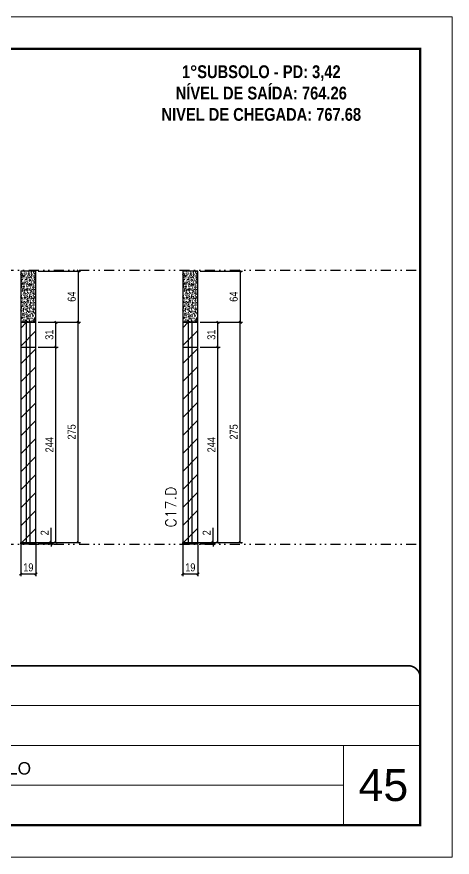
# Model space of a CAD drawing. Extents: x 2102 to 8383, y -13264 to 2718.
# Drawn here: x 3043 to 3587, y -10967 to -9917 of the extents above; entities that cross this region are included whole.
import ezdxf

# ---------------------------------------------------------------- set-up
doc = ezdxf.new("R2010")
doc.units = 0
for name, pattern in [('CONTINUO', [0]), ('DASHED', [0.75, 0.5, -0.25]), ('DIVIDE2', [0.625, 0.25, -0.125, 0, -0.125, 0, -0.125])]:
    doc.linetypes.add(name, pattern=pattern)
for name, color, linetype, lineweight in [('CARIMBO', 255, 'Continuous', 9), ('Folhas', 255, 'Continuous', 9), ('Hachura', 251, 'Continuous', 9), ('SARRAFO DE PRESSAO', 251, 'DASHED', 9), ('Texto Seção', 7, 'Continuous', 15)]:
    doc.layers.add(name, color=color, linetype=linetype, lineweight=lineweight)
for name, color, linetype in [('COTA', 241, 'Continuous'), ('NOMENCLATURA', 7, 'Continuous'), ('Nível', 160, 'Continuous'), ('Painéis', 200, 'Continuous'), ('SARR_2.2x7', 40, 'Continuous')]:
    doc.layers.add(name, color=color, linetype=linetype)
doc.styles.add('ARIAL', font='arial.ttf')
doc.styles.add('COTA TECNICA', font='techl___.ttf', dxfattribs={"height": 10})
doc.styles.add('COTA TECNICA-50', font='techl___.ttf', dxfattribs={"height": 10})
doc.styles.add('REGUA-120', font='ROMANS.shx', dxfattribs={"height": 15})
doc.styles.add('ROMANC', font='techb___.ttf', dxfattribs={"height": 2.5})
doc.dimstyles.new('COTA PAINEL-50', dxfattribs={"dimtxt": 10, "dimasz": 3, "dimexe": 3, "dimexo": 3, "dimgap": 3, "dimtad": 1, "dimdec": 1, "dimzin": 12, "dimdsep": 46, "dimtxsty": 'COTA TECNICA-50', "dimblk1": 'OBLIQUE', "dimblk2": 'OBLIQUE', "dimsah": 1, "dimcen": 0.9, "dimclrd": 4, "dimclre": 4, "dimclrt": 240, "dimadec": 1, "dimazin": 3, "dimtfac": 1, "dimtdec": 1, "dimtmove": 0, "dimatfit": 3, "dimfxl": 1, "dimtolj": 1, "dimtzin": 12, "dimarcsym": 0})
doc.dimstyles.new('PAINEL', dxfattribs={"dimtxt": 10, "dimasz": 3, "dimexe": 3, "dimexo": 3, "dimgap": 3, "dimtad": 1, "dimdec": 1, "dimzin": 12, "dimdsep": 46, "dimtxsty": 'COTA TECNICA', "dimblk1": 'OBLIQUE', "dimblk2": 'OBLIQUE', "dimsah": 1, "dimcen": 0.9, "dimclrd": 4, "dimclre": 4, "dimclrt": 240, "dimadec": 1, "dimazin": 3, "dimtfac": 1, "dimtdec": 1, "dimtmove": 0, "dimatfit": 3, "dimfxl": 1, "dimtolj": 1, "dimtzin": 12, "dimarcsym": 0})
pattern_1 = [(45, (-128503.716, -32522.603), (-11.2253202, 11.2253202), [])]

# ---------------------------------------------------------------- blocks, each defined once
blk = doc.blocks.new('9999999999')
at = {"color": 30, "linetype": 'CONTINUO'}
for p, q in [((98564.6, 34379.6), (99584, 34379.6)), ((98564.6, 34329.8), (99488, 34329.8)), ((99584, 34329.8), (99488, 34329.8)), ((99488, 34329.8), (99488, 34230.2)), ((98564.6, 34280), (99488, 34280))]:
    blk.add_line(p, q, dxfattribs=at)
at = {"color": 30, "linetype": 'CONTINUO', "const_width": 2}
blk.add_lwpolyline([(99584, 34230.2), (99584, 34414.4, 0.414214), (99569, 34429.4), (98229, 34429.4, 0.414214), (98214, 34414.4), (98214, 34245.2, 0.414214), (98229, 34230.2), (99584, 34230.2)], format="xyb", dxfattribs=at)
at = {"layer": 'Folhas'}
blk.add_lwpolyline([(98139, 34190.2), (99624, 34190.2), (99624, 35240.2), (98139, 35240.2)], close=True, dxfattribs=at)
at = {"layer": 'Folhas', "color": 30, "const_width": 3}
blk.add_lwpolyline([(98214, 34230.2), (99584, 34230.2), (99584, 35200.2), (98214, 35200.2)], close=True, dxfattribs=at)
at = {"color": 7, "linetype": 'Continuous', "ltscale": 5, "style": 'ARIAL'}
blk.add_text('TRECHO 3 - 1° SUBSOLO', height=15.483, dxfattribs=at).set_placement((98837.7, 34293.5))
blk = doc.blocks.new('_Oblique')
at = {"color": 0, "linetype": 'ByBlock', "lineweight": -2}
blk.add_line((-0.5, -0.5), (0.5, 0.5), dxfattribs=at)
blk = doc.blocks.new('*D392')
at = {"layer": 'COTA', "color": 4, "lineweight": -2, "transparency": 16777216}
for p, q in [((3047.9, -10576.4), (3047.9, -10615.8)), ((3066.9, -10576.4), (3066.9, -10615.8)), ((3047.9, -10612.8), (3066.9, -10612.8))]:
    blk.add_line(p, q, dxfattribs=at)
at = {"layer": 'Defpoints', "color": 0, "transparency": 16777216}
for p in [(3047.9, -10573.4), (3066.9, -10573.4), (3066.9, -10612.8)]:
    blk.add_point(p, dxfattribs=at)
at = {"layer": 'COTA', "color": 4, "lineweight": -2, "transparency": 16777216, "xscale": 3, "yscale": 3, "zscale": 3, "rotation": 180}
blk.add_blockref('_Oblique', (3047.9, -10612.8), dxfattribs=at)
at = {"layer": 'COTA', "color": 4, "lineweight": -2, "transparency": 16777216, "xscale": 3, "yscale": 3, "zscale": 3}
blk.add_blockref('_Oblique', (3066.9, -10612.8), dxfattribs=at)
at = {"layer": 'COTA', "color": 240, "transparency": 16777216, "insert": (3057.4, -10604.7), "char_height": 10, "attachment_point": 5, "style": 'COTA TECNICA'}
blk.add_mtext('\\A1;19', dxfattribs=at)
blk = doc.blocks.new('*D393')
at = {"layer": 'COTA', "color": 4, "lineweight": -2, "transparency": 16777216}
for p, q in [((3085.8, -10573.4), (3085.8, -10555.3)), ((3069.9, -10573.4), (3088.8, -10573.4)), ((3085.8, -10575.4), (3085.8, -10573.4)), ((3069.9, -10575.4), (3088.8, -10575.4)), ((3085.8, -10575.4), (3085.8, -10578.4))]:
    blk.add_line(p, q, dxfattribs=at)
at = {"layer": 'Defpoints', "color": 0, "transparency": 16777216}
for p in [(3066.9, -10573.4), (3085.8, -10573.4), (3066.9, -10575.4)]:
    blk.add_point(p, dxfattribs=at)
at = {"layer": 'COTA', "color": 4, "lineweight": -2, "transparency": 16777216, "xscale": 3, "yscale": 3, "zscale": 3}
for p, rotation in [((3085.8, -10573.4), 270), ((3085.8, -10575.4), 90)]:
    blk.add_blockref('_Oblique', p, dxfattribs=dict(at, rotation=rotation))
at = {"layer": 'COTA', "color": 240, "transparency": 16777216, "insert": (3077.8, -10561.4), "char_height": 10, "attachment_point": 5, "rotation": 90, "style": 'COTA TECNICA-50'}
blk.add_mtext('\\A1;2', dxfattribs=at)
blk = doc.blocks.new('*D1099')
at = {"layer": 'COTA', "color": 4, "linetype": 'ByBlock', "lineweight": -2, "transparency": 16777216}
for p, q in [((3069.9, -10234.4), (3122.8, -10234.4)), ((3119.8, -10234.4), (3119.8, -10298.4)), ((3069.9, -10298.4), (3122.8, -10298.4))]:
    blk.add_line(p, q, dxfattribs=at)
at = {"layer": 'Defpoints', "color": 0, "linetype": 'ByBlock', "transparency": 16777216}
for p in [(3066.9, -10234.4), (3066.9, -10298.4), (3119.8, -10298.4)]:
    blk.add_point(p, dxfattribs=at)
at = {"layer": 'COTA', "color": 4, "linetype": 'ByBlock', "lineweight": -2, "transparency": 16777216, "xscale": 3, "yscale": 3, "zscale": 3}
for p, rotation in [((3119.8, -10234.4), 90), ((3119.8, -10298.4), 270)]:
    blk.add_blockref('_Oblique', p, dxfattribs=dict(at, rotation=rotation))
at = {"layer": 'COTA', "color": 240, "linetype": 'ByBlock', "transparency": 16777216, "insert": (3111.7, -10266.4), "char_height": 10, "attachment_point": 5, "rotation": 90, "style": 'COTA TECNICA'}
blk.add_mtext('\\A1;64', dxfattribs=at)
blk = doc.blocks.new('*D1100')
at = {"layer": 'COTA', "color": 4, "linetype": 'ByBlock', "lineweight": -2, "transparency": 16777216}
for p, q in [((3069.9, -10298.4), (3122.8, -10298.4)), ((3119.8, -10573.4), (3119.8, -10298.4)), ((3069.9, -10573.4), (3122.8, -10573.4))]:
    blk.add_line(p, q, dxfattribs=at)
at = {"layer": 'Defpoints', "color": 0, "linetype": 'ByBlock', "transparency": 16777216}
for p in [(3066.9, -10298.4), (3119.8, -10298.4), (3066.9, -10573.4)]:
    blk.add_point(p, dxfattribs=at)
at = {"layer": 'COTA', "color": 4, "linetype": 'ByBlock', "lineweight": -2, "transparency": 16777216, "xscale": 3, "yscale": 3, "zscale": 3}
for p, rotation in [((3119.8, -10298.4), 90), ((3119.8, -10573.4), 270)]:
    blk.add_blockref('_Oblique', p, dxfattribs=dict(at, rotation=rotation))
at = {"layer": 'COTA', "color": 240, "linetype": 'ByBlock', "transparency": 16777216, "insert": (3111.6, -10435.4), "char_height": 10, "attachment_point": 5, "rotation": 90, "style": 'COTA TECNICA'}
blk.add_mtext('\\A1;275', dxfattribs=at)
blk = doc.blocks.new('*D1101')
at = {"layer": 'COTA', "color": 4, "linetype": 'ByBlock', "lineweight": -2, "transparency": 16777216}
for p, q in [((3069.9, -10329.4), (3094.9, -10329.4)), ((3091.9, -10573.4), (3091.9, -10329.4)), ((3050.9, -10573.4), (3094.9, -10573.4))]:
    blk.add_line(p, q, dxfattribs=at)
at = {"layer": 'Defpoints', "color": 0, "linetype": 'ByBlock', "transparency": 16777216}
for p in [(3066.9, -10329.4), (3091.9, -10329.4), (3047.9, -10573.4)]:
    blk.add_point(p, dxfattribs=at)
at = {"layer": 'COTA', "color": 4, "linetype": 'ByBlock', "lineweight": -2, "transparency": 16777216, "xscale": 3, "yscale": 3, "zscale": 3}
for p, rotation in [((3091.9, -10329.4), 90), ((3091.9, -10573.4), 270)]:
    blk.add_blockref('_Oblique', p, dxfattribs=dict(at, rotation=rotation))
at = {"layer": 'COTA', "color": 240, "linetype": 'ByBlock', "transparency": 16777216, "insert": (3083.8, -10451.4), "char_height": 10, "attachment_point": 5, "rotation": 90, "style": 'COTA TECNICA'}
blk.add_mtext('\\A1;244', dxfattribs=at)
blk = doc.blocks.new('*D1102')
at = {"layer": 'COTA', "color": 4, "linetype": 'ByBlock', "lineweight": -2, "transparency": 16777216}
for p, q in [((3069.9, -10298.4), (3094.9, -10298.4)), ((3091.9, -10329.4), (3091.9, -10298.4)), ((3069.9, -10329.4), (3094.9, -10329.4))]:
    blk.add_line(p, q, dxfattribs=at)
at = {"layer": 'Defpoints', "color": 0, "linetype": 'ByBlock', "transparency": 16777216}
for p in [(3066.9, -10298.4), (3091.9, -10298.4), (3066.9, -10329.4)]:
    blk.add_point(p, dxfattribs=at)
at = {"layer": 'COTA', "color": 4, "linetype": 'ByBlock', "lineweight": -2, "transparency": 16777216, "xscale": 3, "yscale": 3, "zscale": 3}
for p, rotation in [((3091.9, -10298.4), 90), ((3091.9, -10329.4), 270)]:
    blk.add_blockref('_Oblique', p, dxfattribs=dict(at, rotation=rotation))
at = {"layer": 'COTA', "color": 240, "linetype": 'ByBlock', "transparency": 16777216, "insert": (3083.7, -10313.9), "char_height": 10, "attachment_point": 5, "rotation": 90, "style": 'COTA TECNICA'}
blk.add_mtext('\\A1;31', dxfattribs=at)
blk = doc.blocks.new('*D394')
at = {"layer": 'COTA', "color": 4, "lineweight": -2, "transparency": 16777216}
for p, q in [((3250.4, -10576.4), (3250.4, -10615.8)), ((3269.4, -10576.4), (3269.4, -10615.8)), ((3250.4, -10612.8), (3269.4, -10612.8))]:
    blk.add_line(p, q, dxfattribs=at)
at = {"layer": 'Defpoints', "color": 0, "transparency": 16777216}
for p in [(3250.4, -10573.4), (3269.4, -10573.4), (3269.4, -10612.8)]:
    blk.add_point(p, dxfattribs=at)
at = {"layer": 'COTA', "color": 4, "lineweight": -2, "transparency": 16777216, "xscale": 3, "yscale": 3, "zscale": 3, "rotation": 180}
blk.add_blockref('_Oblique', (3250.4, -10612.8), dxfattribs=at)
at = {"layer": 'COTA', "color": 4, "lineweight": -2, "transparency": 16777216, "xscale": 3, "yscale": 3, "zscale": 3}
blk.add_blockref('_Oblique', (3269.4, -10612.8), dxfattribs=at)
at = {"layer": 'COTA', "color": 240, "transparency": 16777216, "insert": (3259.9, -10604.7), "char_height": 10, "attachment_point": 5, "style": 'COTA TECNICA'}
blk.add_mtext('\\A1;19', dxfattribs=at)
blk = doc.blocks.new('*D395')
at = {"layer": 'COTA', "color": 4, "lineweight": -2, "transparency": 16777216}
for p, q in [((3288.3, -10573.4), (3288.3, -10555.3)), ((3272.4, -10573.4), (3291.3, -10573.4)), ((3288.3, -10575.4), (3288.3, -10573.4)), ((3272.4, -10575.4), (3291.3, -10575.4)), ((3288.3, -10575.4), (3288.3, -10578.4))]:
    blk.add_line(p, q, dxfattribs=at)
at = {"layer": 'Defpoints', "color": 0, "transparency": 16777216}
for p in [(3269.4, -10573.4), (3288.3, -10573.4), (3269.4, -10575.4)]:
    blk.add_point(p, dxfattribs=at)
at = {"layer": 'COTA', "color": 4, "lineweight": -2, "transparency": 16777216, "xscale": 3, "yscale": 3, "zscale": 3}
for p, rotation in [((3288.3, -10573.4), 270), ((3288.3, -10575.4), 90)]:
    blk.add_blockref('_Oblique', p, dxfattribs=dict(at, rotation=rotation))
at = {"layer": 'COTA', "color": 240, "transparency": 16777216, "insert": (3280.3, -10561.4), "char_height": 10, "attachment_point": 5, "rotation": 90, "style": 'COTA TECNICA-50'}
blk.add_mtext('\\A1;2', dxfattribs=at)
blk = doc.blocks.new('*D1103')
at = {"layer": 'COTA', "color": 4, "linetype": 'ByBlock', "lineweight": -2, "transparency": 16777216}
for p, q in [((3272.4, -10234.4), (3325.3, -10234.4)), ((3322.3, -10234.4), (3322.3, -10298.4)), ((3272.4, -10298.4), (3325.3, -10298.4))]:
    blk.add_line(p, q, dxfattribs=at)
at = {"layer": 'Defpoints', "color": 0, "linetype": 'ByBlock', "transparency": 16777216}
for p in [(3269.4, -10234.4), (3269.4, -10298.4), (3322.3, -10298.4)]:
    blk.add_point(p, dxfattribs=at)
at = {"layer": 'COTA', "color": 4, "linetype": 'ByBlock', "lineweight": -2, "transparency": 16777216, "xscale": 3, "yscale": 3, "zscale": 3}
for p, rotation in [((3322.3, -10234.4), 90), ((3322.3, -10298.4), 270)]:
    blk.add_blockref('_Oblique', p, dxfattribs=dict(at, rotation=rotation))
at = {"layer": 'COTA', "color": 240, "linetype": 'ByBlock', "transparency": 16777216, "insert": (3314.2, -10266.4), "char_height": 10, "attachment_point": 5, "rotation": 90, "style": 'COTA TECNICA'}
blk.add_mtext('\\A1;64', dxfattribs=at)
blk = doc.blocks.new('*D1104')
at = {"layer": 'COTA', "color": 4, "linetype": 'ByBlock', "lineweight": -2, "transparency": 16777216}
for p, q in [((3272.4, -10298.4), (3325.3, -10298.4)), ((3322.3, -10573.4), (3322.3, -10298.4)), ((3272.4, -10573.4), (3325.3, -10573.4))]:
    blk.add_line(p, q, dxfattribs=at)
at = {"layer": 'Defpoints', "color": 0, "linetype": 'ByBlock', "transparency": 16777216}
for p in [(3269.4, -10298.4), (3322.3, -10298.4), (3269.4, -10573.4)]:
    blk.add_point(p, dxfattribs=at)
at = {"layer": 'COTA', "color": 4, "linetype": 'ByBlock', "lineweight": -2, "transparency": 16777216, "xscale": 3, "yscale": 3, "zscale": 3}
for p, rotation in [((3322.3, -10298.4), 90), ((3322.3, -10573.4), 270)]:
    blk.add_blockref('_Oblique', p, dxfattribs=dict(at, rotation=rotation))
at = {"layer": 'COTA', "color": 240, "linetype": 'ByBlock', "transparency": 16777216, "insert": (3314.2, -10435.4), "char_height": 10, "attachment_point": 5, "rotation": 90, "style": 'COTA TECNICA'}
blk.add_mtext('\\A1;275', dxfattribs=at)
blk = doc.blocks.new('*D1105')
at = {"layer": 'COTA', "color": 4, "linetype": 'ByBlock', "lineweight": -2, "transparency": 16777216}
for p, q in [((3272.4, -10329.4), (3297.4, -10329.4)), ((3294.4, -10573.4), (3294.4, -10329.4)), ((3253.4, -10573.4), (3297.4, -10573.4))]:
    blk.add_line(p, q, dxfattribs=at)
at = {"layer": 'Defpoints', "color": 0, "linetype": 'ByBlock', "transparency": 16777216}
for p in [(3269.4, -10329.4), (3294.4, -10329.4), (3250.4, -10573.4)]:
    blk.add_point(p, dxfattribs=at)
at = {"layer": 'COTA', "color": 4, "linetype": 'ByBlock', "lineweight": -2, "transparency": 16777216, "xscale": 3, "yscale": 3, "zscale": 3}
for p, rotation in [((3294.4, -10329.4), 90), ((3294.4, -10573.4), 270)]:
    blk.add_blockref('_Oblique', p, dxfattribs=dict(at, rotation=rotation))
at = {"layer": 'COTA', "color": 240, "linetype": 'ByBlock', "transparency": 16777216, "insert": (3286.3, -10451.4), "char_height": 10, "attachment_point": 5, "rotation": 90, "style": 'COTA TECNICA'}
blk.add_mtext('\\A1;244', dxfattribs=at)
blk = doc.blocks.new('*D1106')
at = {"layer": 'COTA', "color": 4, "linetype": 'ByBlock', "lineweight": -2, "transparency": 16777216}
for p, q in [((3272.4, -10298.4), (3297.4, -10298.4)), ((3294.4, -10329.4), (3294.4, -10298.4)), ((3272.4, -10329.4), (3297.4, -10329.4))]:
    blk.add_line(p, q, dxfattribs=at)
at = {"layer": 'Defpoints', "color": 0, "linetype": 'ByBlock', "transparency": 16777216}
for p in [(3269.4, -10298.4), (3294.4, -10298.4), (3269.4, -10329.4)]:
    blk.add_point(p, dxfattribs=at)
at = {"layer": 'COTA', "color": 4, "linetype": 'ByBlock', "lineweight": -2, "transparency": 16777216, "xscale": 3, "yscale": 3, "zscale": 3}
for p, rotation in [((3294.4, -10298.4), 90), ((3294.4, -10329.4), 270)]:
    blk.add_blockref('_Oblique', p, dxfattribs=dict(at, rotation=rotation))
at = {"layer": 'COTA', "color": 240, "linetype": 'ByBlock', "transparency": 16777216, "insert": (3286.2, -10313.9), "char_height": 10, "attachment_point": 5, "rotation": 90, "style": 'COTA TECNICA'}
blk.add_mtext('\\A1;31', dxfattribs=at)

msp = doc.modelspace()

# ---------------------------------------------------------------- hatches: boundary and pattern name
at = {"layer": 'COTA', "linetype": 'ByBlock'}
h = msp.add_hatch(dxfattribs=at)
h.set_pattern_fill('AR-CONC', color=256, scale=0.03)
h.set_pattern_definition([(50, (-130102.216, -44013.3537), (5.46554007, -0.47817257), [0.5715, -6.2865]), (355, (-130102.216, -44013.3537), (-1.05730264, 5.73170536), [0.4572, -5.02921753]), (100.4514447, (-130101.7604, -44013.3935), (4.40823741, 5.25353256), [0.48570026, -5.34270734]), (46.1842, (-130102.216, -44011.83), (8.13237123, -1.26126984), [0.85725, -9.42975]), (96.6355576, (-130101.538, -44011.935), (7.122124, 7.42278374), [0.7285507, -8.01406824]), (351.184151, (-130102.216, -44011.83), (7.122124, 7.42278374), [0.685799, -7.54379196]), (21, (-130101.454, -44012.2107), (4.54843174, -3.06795595), [0.5715, -6.2865]), (326, (-130101.454, -44012.2107), (1.85406085, 5.52563898), [0.4572, -5.0292]), (71.451445, (-130101.075, -44012.4663), (6.40249258, 2.45768307), [0.48570026, -5.34269813]), (37.5, (-130102.2158, -44013.3537), (0.092658098, 2.536651166), [0, -4.96824, 0, -5.1054, 0, -5.04825]), (7.5, (-130102.2158, -44013.3537), (2.004589875, 3.005417245), [0, -2.91084, 0, -4.85394, 0, -1.92405]), (327.5, (-130103.915, -44013.3537), (4.067717855, -0.17186232), [0, -1.905, 0, -5.9436, 0, -7.8867]), (317.5, (-130104.677, -44013.3537), (4.44387544, 0.76279473), [0, -2.4765, 0, -3.94716, 0, -5.6007])])
h.paths.add_polyline_path([(3066.9, -10234.44), (3047.9, -10234.44), (3047.9, -10298.44), (3066.9, -10298.44)])
h = msp.add_hatch(dxfattribs=at)
h.set_pattern_fill('AR-CONC', color=256, scale=0.03)
h.set_pattern_definition([(50, (-129899.708, -44013.3537), (5.46554007, -0.47817257), [0.5715, -6.2865]), (355, (-129899.708, -44013.3537), (-1.05730264, 5.73170536), [0.4572, -5.02921753]), (100.4514447, (-129899.2524, -44013.3935), (4.40823741, 5.25353256), [0.48570026, -5.34270734]), (46.1842, (-129899.708, -44011.83), (8.13237123, -1.26126984), [0.85725, -9.42975]), (96.6355576, (-129899.03, -44011.935), (7.122124, 7.42278374), [0.7285507, -8.01406824]), (351.184151, (-129899.708, -44011.83), (7.122124, 7.42278374), [0.685799, -7.54379196]), (21, (-129898.946, -44012.2107), (4.54843174, -3.06795595), [0.5715, -6.2865]), (326, (-129898.946, -44012.2107), (1.85406085, 5.52563898), [0.4572, -5.0292]), (71.451445, (-129898.567, -44012.4663), (6.40249258, 2.45768307), [0.48570026, -5.34269813]), (37.5, (-129899.7079, -44013.3537), (0.092658098, 2.536651166), [0, -4.96824, 0, -5.1054, 0, -5.04825]), (7.5, (-129899.708, -44013.3537), (2.004589875, 3.005417245), [0, -2.91084, 0, -4.85394, 0, -1.92405]), (327.5, (-129901.4071, -44013.3537), (4.067717855, -0.17186232), [0, -1.905, 0, -5.9436, 0, -7.8867]), (317.5, (-129902.169, -44013.3537), (4.44387544, 0.76279473), [0, -2.4765, 0, -3.94716, 0, -5.6007])])
h.paths.add_polyline_path([(3269.41, -10234.44), (3250.41, -10234.44), (3250.41, -10298.44), (3269.41, -10298.44)])
at = {"layer": 'Hachura', "linetype": 'ByBlock'}
h = msp.add_hatch(dxfattribs=at)
h.set_pattern_fill('ANSI31', color=256, scale=5)
h.set_pattern_definition(pattern_1)
h.paths.add_polyline_path([(3066.9, -10307.44), (3066.9, -10298.44), (3047.9, -10298.44), (3047.9, -10307.44), (3047.9, -10329.44), (3066.9, -10329.44)])
h = msp.add_hatch(dxfattribs=at)
h.set_pattern_fill('ANSI31', color=256, scale=5)
h.set_pattern_definition(pattern_1)
h.paths.add_polyline_path([(3250.41, -10298.44), (3250.41, -10307.44), (3250.41, -10329.44), (3269.41, -10329.44), (3269.41, -10307.44), (3269.41, -10298.44)])
h = msp.add_hatch(dxfattribs=at)
h.set_pattern_fill('ANSI31', color=256, scale=5)
h.set_pattern_definition(pattern_1)
h.paths.add_polyline_path([(3066.9, -10329.44), (3047.9, -10329.44), (3047.9, -10573.44), (3066.9, -10573.44)])
h = msp.add_hatch(dxfattribs=at)
h.set_pattern_fill('ANSI31', color=256, scale=5)
h.set_pattern_definition(pattern_1)
h.paths.add_polyline_path([(3269.41, -10329.44), (3250.41, -10329.44), (3250.41, -10573.44), (3269.41, -10573.44)])

# ---------------------------------------------------------------- linework, layer by layer
at = {"layer": 'COTA', "linetype": 'ByBlock'}
for points in [[(3047.9, -10298.44), (3066.9, -10298.44), (3066.9, -10234.44), (3047.9, -10234.44)], [(3250.41, -10298.44), (3269.41, -10298.44), (3269.41, -10234.44), (3250.41, -10234.44)]]:
    msp.add_lwpolyline(points, close=True, dxfattribs=at)
at = {"layer": 'Nível', "color": 4, "linetype": 'DIVIDE2', "ltscale": 50}
for p, q in [((2177.28, -10233.44), (3547.28, -10233.44)), ((2177.28, -10575.44), (3547.28, -10575.44))]:
    msp.add_line(p, q, dxfattribs=at)
at = {"layer": 'Painéis'}
for p, q in [((3066.9, -10298.44), (3047.9, -10298.44)), ((3047.9, -10298.44), (3047.9, -10307.44)), ((3066.9, -10307.44), (3066.9, -10298.44)), ((3269.41, -10298.44), (3250.41, -10298.44)), ((3250.41, -10298.44), (3250.41, -10307.44)), ((3269.41, -10307.44), (3269.41, -10298.44)), ((3047.9, -10307.44), (3047.9, -10573.44)), ((3066.9, -10573.44), (3066.9, -10307.44)), ((3250.41, -10307.44), (3250.41, -10573.44)), ((3269.41, -10573.44), (3269.41, -10307.44)), ((3047.9, -10329.44), (3066.9, -10329.44)), ((3250.41, -10329.44), (3269.41, -10329.44)), ((3047.9, -10573.44), (3066.9, -10573.44)), ((3250.41, -10573.44), (3269.41, -10573.44))]:
    msp.add_line(p, q, dxfattribs=at)
for points in [[(3047.9, -10573.44), (3066.9, -10573.44), (3066.9, -10575.44), (3047.9, -10575.44)], [(3250.41, -10573.44), (3269.41, -10573.44), (3269.41, -10575.44), (3250.41, -10575.44)]]:
    msp.add_lwpolyline(points, close=True, dxfattribs=at)
at = {"layer": 'SARR_2.2x7'}
for p, q in [((3054.9, -10298.44), (3054.9, -10573.44)), ((3059.9, -10573.44), (3059.9, -10298.44)), ((3257.41, -10298.44), (3257.41, -10573.44)), ((3262.41, -10573.44), (3262.41, -10298.44))]:
    msp.add_line(p, q, dxfattribs=at)

# ---------------------------------------------------------------- block references
at = {"layer": 'SARRAFO DE PRESSAO', "color": 6, "linetype": 'ByBlock'}
msp.add_blockref('9999999999', (-96036.69, -45156.93), dxfattribs=at)

# ---------------------------------------------------------------- texts
at = {"layer": 'CARIMBO', "style": 'ARIAL'}
msp.add_text('45', height=40, dxfattribs=at).set_placement((3470.14, -10896.58))
at = {"layer": 'NOMENCLATURA', "color": 2, "insert": (3348.61, -9950.66), "char_height": 16, "attachment_point": 2, "style": 'ROMANC'}
msp.add_mtext_dynamic_manual_height_columns('\\P1°SUBSOLO - PD: 3,42\\PNÍVEL DE SAÍDA: 764.26\\PNIVEL DE CHEGADA: 767.68', width=300.2766, gutter_width=1, heights=[0], dxfattribs=at)
at = {"layer": 'Texto Seção', "insert": (3242.08, -10554.97), "char_height": 13, "width": 285.3299, "attachment_point": 7, "rotation": 90, "style": 'REGUA-120'}
msp.add_mtext('C17.D', dxfattribs=at)

# ---------------------------------------------------------------- dimensions: what is measured, and where the dimension line sits
at = {"layer": 'COTA', "linetype": 'ByBlock'}
for base, p1, p2, picture, middle in [((3119.75, -10298.44), (3066.9, -10234.44), (3066.9, -10298.44), '*D1099', (3111.65, -10266.44)), ((3322.26, -10298.44), (3269.41, -10234.44), (3269.41, -10298.44), '*D1103', (3314.16, -10266.44)), ((3091.89, -10329.44), (3047.9, -10573.44), (3066.9, -10329.44), '*D1101', (3083.81, -10451.44)), ((3294.39, -10329.44), (3250.41, -10573.44), (3269.41, -10329.44), '*D1105', (3286.32, -10451.44))]:
    dim = msp.add_linear_dim(base=base, p1=p1, p2=p2, angle=90, dimstyle='PAINEL', dxfattribs=at)
    dim.commit()
    dim.dimension.update_dxf_attribs({"geometry": picture, "text_midpoint": middle})
for base, p1, p2, picture, middle in [((3119.75, -10298.44), (3066.9, -10573.44), (3066.9, -10298.44), '*D1100', (3119.75, -10435.44)), ((3322.26, -10298.44), (3269.41, -10573.44), (3269.41, -10298.44), '*D1104', (3322.26, -10435.44))]:
    dim = msp.add_linear_dim(base=base, p1=p1, p2=p2, angle=90, dimstyle='PAINEL', dxfattribs=at)
    dim.commit()
    dim.dimension.update_dxf_attribs({"geometry": picture, "text_midpoint": middle, "dimtype": 160})
for base, p1, p2, picture, middle in [((3091.89, -10298.44), (3066.9, -10329.44), (3066.9, -10298.44), '*D1102', (3083.67, -10313.94)), ((3294.39, -10298.44), (3269.41, -10329.44), (3269.41, -10298.44), '*D1106', (3286.17, -10313.94))]:
    dim = msp.add_linear_dim(base=base, p1=p1, p2=p2, angle=90, dimstyle='PAINEL', override={"dimtmove": 1}, dxfattribs=at)
    dim.commit()
    dim.dimension.update_dxf_attribs({"geometry": picture, "text_midpoint": middle})
at = {"layer": 'COTA'}
for base, p1, p2, picture, middle in [((3085.81, -10573.44), (3066.9, -10575.44), (3066.9, -10573.44), '*D393', (3085.81, -10561.38)), ((3288.32, -10573.44), (3269.41, -10575.44), (3269.41, -10573.44), '*D395', (3288.32, -10561.38))]:
    dim = msp.add_linear_dim(base=base, p1=p1, p2=p2, angle=90, dimstyle='COTA PAINEL-50', dxfattribs=at)
    dim.commit()
    dim.dimension.update_dxf_attribs({"geometry": picture, "text_midpoint": middle, "dimtype": 160})
for base, p1, p2, picture, middle in [((3066.9, -10612.79), (3047.9, -10573.44), (3066.9, -10573.44), '*D392', (3057.4, -10604.7)), ((3269.41, -10612.79), (3250.41, -10573.44), (3269.41, -10573.44), '*D394', (3259.91, -10604.7))]:
    dim = msp.add_linear_dim(base=base, p1=p1, p2=p2, dimstyle='PAINEL', override={"dimarcsym": 2}, dxfattribs=at)
    dim.commit()
    dim.dimension.update_dxf_attribs({"geometry": picture, "text_midpoint": middle})

doc.saveas('drawing.dxf')
